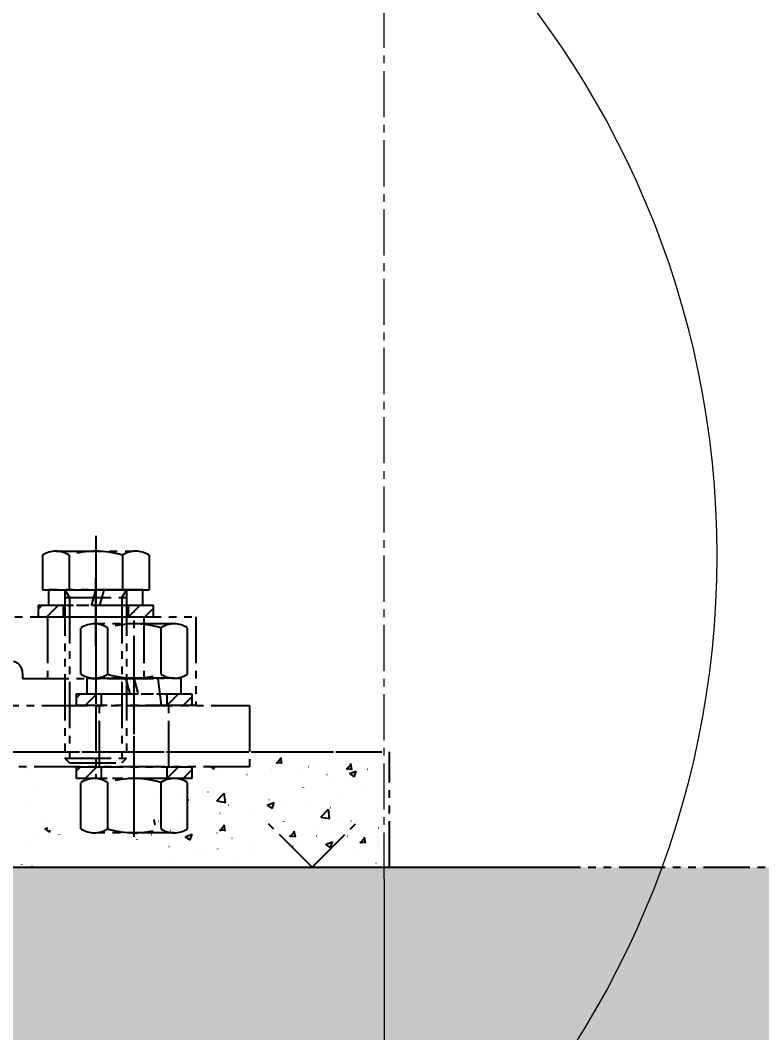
# Model space of a CAD drawing. Header units: millimetres. Extents: x -50460 to 50460, y -35640 to 35640.
# Drawn here: x 29426.4 to 29619.2, y 20421.4 to 20684.6 of the extents above; entities that cross this region are included whole.
import ezdxf

# ---------------------------------------------------------------- set-up
doc = ezdxf.new("R2010")
doc.units = ezdxf.units.MM
doc.linetypes.add('双点画线', pattern=[22, 12, -2, 2, -2, 2, -2])
doc.linetypes.add('点画线', pattern=[18, 12, -2, 2, -2])
doc.layers.get('0').update_dxf_attribs({"lineweight": 35})
for name, color, linetype, lineweight in [('7', 30, '双点画线', 18), ('EB0', 7, 'Continuous', 15), ('中心线层', 1, '点画线', 18), ('剖面线层', 6, 'Continuous', 18), ('尺寸线层', 4, 'Continuous', 18), ('细实线层', 3, 'Continuous', 18)]:
    doc.layers.add(name, color=color, linetype=linetype, lineweight=lineweight)
doc.styles.get("Standard").update_dxf_attribs({"font": ''})
doc.styles.get('Standard').set_extended_font_data('宋体')
doc.dimstyles.new('AM_DEMATIC$0', dxfattribs={"dimscale": 120, "dimtxt": 3, "dimasz": 1.5, "dimexe": 1, "dimexo": 0, "dimgap": 1, "dimtad": 1, "dimdsep": 46, "dimtxsty": 'Standard', "dimblk": '_CAXARROW', "dimcen": 0, "dimdle": 3, "dimclrd": 256, "dimclre": 256, "dimclrt": 2, "dimadec": 0, "dimazin": 2, "dimtfac": 0.7071067811865475, "dimtdec": 3, "dimtmove": 0, "dimatfit": 3, "dimfxl": 1, "dimfrac": 2, "dimtolj": 1, "dimlwd": 18, "dimarcsym": 0})

# ---------------------------------------------------------------- blocks, each defined once
blk = doc.blocks.new('*X651')
at = {"layer": '剖面线层', "linetype": 'Continuous', "lineweight": 18}
h = blk.add_hatch(dxfattribs=at)
h.set_pattern_fill('AR-CONC', color=256, scale=2, style=0)
h.set_pattern_definition([(50, (0, 0), (364.3693379920079, -31.87817107780614), [38.1, -419.1]), (355, (0, 0), (-70.48565195133396, 382.11328576436), [30.48, -335.28]), (100.451, (30.364, -2.6565), (293.8850033319186, 350.2333756405837), [32.38, -356.18]), (46.1842, (0, 101.6), (542.1580817842598, -84.0846558654543), [57.15, -628.65]), (96.6356, (45.1798, 94.593), (474.8084689324743, 494.8511117800984), [48.57, -534.27]), (351.1840000000001, (0, 101.6), (474.8092116278674, 494.8502357211958), [45.72, -502.92]), (21, (50.8, 76.2), (303.2297596707666, -204.5310370335249), [38.1, -419.1]), (326, (50.8, 76.2), (123.6040566952945, 368.3759322446384), [30.48, -335.28]), (71.4514, (76.069, 59.1558), (426.8329815402489, 163.8457154321148), [32.38, -356.18]), (37.50000000000001, (0, 0), (6.177206501183633, 169.1100777463062), [0, -331.216, 0, -340.36, 0, -336.55]), (7.499999999999999, (0, 0), (133.6393250206115, 200.361149636239), [0, -194.056, 0, -323.596, 0, -128.27]), (-32.5, (-113.284, 0), (271.1811903337428, -11.45748798534692), [0, -127, 0, -396.24, 0, -525.78]), (-42.5, (-164.084, 0), (296.2583627720361, 50.85298206666603), [0, -165.1, 0, -263.144, 0, -373.38])])
h.paths.add_polyline_path([(-14158.30703847496, -200), (-14158.30703847496, -50.59028300460341), (-14158.30703847496, 0), (2421.692961525172, 0), (2421.692961525172, -200)], flags=0)
at = {"layer": '7', "linetype": '双点画线', "lineweight": 25}
blk.add_line((-14158.30703847496, 0), (2421.692961525172, 0), dxfattribs=at)
blk = doc.blocks.new('*X667')
at = {"layer": '7', "linetype": '双点画线', "lineweight": 25}
for p, q in [((75, 86.14999957531472), (75, 23.14999957531472)), ((64.60769515458378, 82.14999957531472), (85.39230484541622, 82.14999957531472)), ((61.14359353945474, 81.12825016146599), (61.14359353945474, 72.14999957531472)), ((68.07179676972737, 81.12825016146599), (68.07179676972737, 72.14999957531472)), ((75, 79.99757130484795), (75, 58.69943262291781)), ((81.92820323027263, 81.12825016146599), (81.92820323027263, 72.14999957531472)), ((88.85640646054526, 81.12825016146599), (88.85640646054526, 72.14999957531472)), ((75, 57.54999957531254), (75, 75.54999957531254)), ((75, 65.04999957531254), (75, 75.14999957531472)), ((61.14359353945474, 72.14999957531472), (88.85640646054526, 72.14999957531472)), ((87.19999999999709, 72.14999957531472), (62.80000000000291, 72.14999957531472)), ((62.80000000000291, 68.04999957531254), (62.80000000000291, 72.14999957531472)), ((67, 72.14999957531472), (83, 72.14999957531472)), ((67, 72.14999957531472), (68.19999999999709, 70.14999957531472)), ((67, 72.14999957531472), (67, 28.34999957531545)), ((74.08101014103158, 68.58057861777343), (75.03743360404042, 72.14999957531472)), ((76.06115808492177, 68.04999957531254), (77.15974977388396, 72.14999957531472)), ((83, 72.14999957531472), (81.80000000000291, 70.14999957531472)), ((83, 72.14999957531472), (83, 28.34999957531545)), ((87.19999999999709, 68.04999957531254), (87.19999999999709, 72.14999957531472)), ((67, 70.14999957531472), (83, 70.14999957531472)), ((68.19999999999709, 70.14999957531472), (68.19999999999709, 27.14999957531472)), ((73.93884191507823, 68.04999957531254), (74.08101014103158, 68.58057861777343)), ((75, 70.07114860947331), (75, 42.50076767699647)), ((81.80000000000291, 70.14999957531472), (81.80000000000291, 27.14999957531472)), ((90, 68.04999957531254), (60, 68.04999957531254)), ((60, 68.04999957531254), (60, 65.04999957531254)), ((60.00000000029104, 67.02056232409814), (61.02943725162186, 68.04999957542896)), ((62.27207793894922, 65.04999957560358), (65.2720779387164, 68.04999957542896)), ((87.19999999999709, 68.04999957531254), (62.80000000000291, 68.04999957531254)), ((66.5, 68.04999957531254), (66.5, 65.04999957531254)), ((83.5, 65.04999957531254), (83.5, 68.04999957531254)), ((83.50000000011642, 65.06471820123988), (86.48528137407266, 68.04999957525433)), ((85, 48.12825058615272), (85, 66.25)), ((87.72792206140002, 65.04999957537075), (89.99999999994179, 67.32207751397073)), ((90, 65.04999957531254), (90, 68.04999957531254)), ((35.99041606974788, 65.04999957531254), (100.9904147956986, 65.04999957531254)), ((60, 65.04999957531254), (90, 65.04999957531254)), ((62.5, 65.04999957531254), (62.5, 49.04999993294041)), ((95.39230484541622, 63.25), (74.60769515458378, 63.25)), ((87.5, 65.04999957531254), (87.5, 49.04999993294041)), ((100.9904147956986, 65.04999957531254), (100.9904147956986, 42.04999999999563)), ((71.14359353945474, 50.17174941385019), (71.14359353945474, 62.22825058615126)), ((78.07179676972737, 62.22825058615126), (78.07179676972737, 50.17174941385019)), ((91.92820323027263, 62.22825058615126), (91.92820323027263, 50.17174941385019)), ((98.85640646054526, 50.17174941385019), (98.85640646054526, 62.22825058615126)), ((55.99041562271304, 50.53137171963681), (55.99041562271304, 49.04999993294041)), ((85, 34.54999999999927), (85, 52.54999999999927)), ((85, 42.04999999999927), (85, 52.15000000000146)), ((85, 22.03450885701386), (85, 50.39824813190353)), ((55.99041562271304, 49.04999993294041), (91.25837241701083, 49.04999993294041)), ((72.80000000000291, 49.15000000000146), (97.19999999999709, 49.15000000000146)), ((72.80000000000291, 45.04999999999927), (72.80000000000291, 49.15000000000146)), ((95.39230484541622, 49.15000000000146), (74.60769515458378, 49.15000000000146)), ((83.93884191507823, 45.04999999999927), (82.84025022611604, 49.15000000000146)), ((85.91898985896842, 45.58057904246016), (84.96256639595958, 49.15000000000146)), ((92.06666113980464, 42.04999999999563), (91.25836691097356, 49.05000946968357)), ((97.19999999999709, 45.04999999999927), (97.19999999999709, 49.15000000000146)), ((70, 45.04999999999927), (100, 45.04999999999927)), ((70, 42.04999999999927), (70, 45.04999999999927)), ((70, 44.02056274843562), (71.02943725168006, 45.0500000001739)), ((72.27207793854177, 42.04999999988286), (75.27207793859998, 45.04999999994106)), ((72.80000000000291, 45.04999999999927), (97.19999999999709, 45.04999999999927)), ((76.5, 42.04999999999927), (76.5, 45.04999999999927)), ((86.06115808492177, 45.04999999999927), (85.91898985896842, 45.58057904246016)), ((93.5, 45.04999999999927), (93.5, 42.04999999999927)), ((93.50000000017462, 42.06471862598482), (96.48528137401445, 45.04999999988286)), ((100, 45.04999999999927), (100, 42.04999999999927)), ((97.7279220612836, 42.04999999994106), (99.99999999982538, 44.32207793848283)), ((-115, 42.04999999999563), (115, 42.04999999999927)), ((100, 42.04999999999927), (70, 42.04999999999927)), ((76, 26.04999999999927), (76, 42.04999999999927)), ((100.9904147956986, 42.04999999999563), (92.06666113980464, 42.04999999999563)), ((94, 26.04999999999927), (94, 42.04999999999927)), ((115, 42.04999999999927), (115, 26.04999999999927)), ((85, 15.54999999999927), (85, 33.54999999999927)), ((-148.6353144765162, 30.00000009739597), (151.3646855234838, 30.00000009739961)), ((-139.2440376815503, 30), (139.2440376815503, 30)), ((151.3646855234838, 9.739960660226643e-08), (151.3646855234838, 30.00000009739597)), ((68.19999999999709, 27.14999957531472), (67, 28.34999957531545)), ((67, 28.34999957531545), (83, 28.34999957531545)), ((68.19999999999709, 27.14999957531472), (81.80000000000291, 27.14999957531472)), ((81.80000000000291, 27.14999957531472), (83, 28.34999957531545)), ((121.8612969860842, 27.24057641190302), (123.3794977059879, 27.10775105995708)), ((121.9597348007665, 26.95773701793587), (123.1842451972188, 28.41705168207773)), ((123.3631971470895, 26.92111082651172), (123.0695080760779, 28.51325102265037)), ((129.7119206325151, 27.53808744995331), (129.733342775231, 27.52444003989876)), ((139.8328221610864, 26.76171283348231), (139.8515490054269, 26.7445528422104)), ((140.1781434388395, 25.36383278937137), (141.4026538352919, 26.82314745351323)), ((141.5816043960949, 25.32719229167196), (141.2879153250833, 26.91933248781061)), ((146.398647998838, 28.3238271784212), (146.423830698317, 28.32714254370148)), ((115, 26.04999999999927), (-115, 26.04999999999563)), ((56.41382079536561, 25.84293192995028), (56.43524293809605, 25.82928451989937)), ((57.09423691610573, 25.70503834986084), (57.11941961558477, 25.70835371514477)), ((70, 26.04999999999927), (100, 26.04999999999927)), ((70, 23.04999999999927), (70, 26.04999999999927)), ((70, 25.02056274843562), (71.02943725168006, 26.0500000001739)), ((72.27207793854177, 23.04999999988286), (75.27207793859998, 26.04999999994106)), ((76.5, 23.04999999999927), (76.5, 26.04999999999927)), ((85, 7.928250586155627), (85, 26.05000000000291)), ((93.5, 26.04999999999927), (93.5, 23.04999999999927)), ((93.50000000017462, 23.06471862598482), (96.48528137401445, 26.04999999988286)), ((97.7279220612836, 23.04999999994106), (99.99999999982538, 25.32207793848283)), ((100, 26.04999999999927), (100, 23.04999999999927)), ((104.8814072325622, 26.05000009783544), (105.6961702571862, 25.50043549852489)), ((105.6961863941251, 25.50035601129275), (105.8806133004691, 26.05000009766081)), ((107.7417629675765, 23.93532098220749), (107.7604898119316, 23.91816099093194)), ((114.30329751299, 24.0983941260165), (114.328480212469, 24.10170949129679)), ((120.5524889204971, 25.70796343547772), (120.5726400953426, 25.72342597577517)), ((120.6871118308773, 24.93883922510213), (120.7122945303563, 24.94215459038242)), ((122.766679546985, 26.28373643224768), (122.7854063913401, 26.26657644097577)), ((128.7998174339591, 23.81785415817649), (128.8199686088046, 23.83331669847394)), ((130.3320857312938, 26.20862412825591), (130.3572684307728, 26.21193949353983)), ((135.0888784561539, 24.11258752689901), (135.1103005988698, 24.09894011684446)), ((140.0797056247975, 25.64667218853356), (141.5979063446866, 25.51384683658762)), ((140.9358046351845, 24.31841698721473), (142.7142753476655, 25.00110793109707)), ((140.9358046812122, 24.31841699028519), (142.1992579417856, 23.46620700539643)), ((142.1992721331771, 23.46609896569862), (142.7142907677771, 25.00099944475733)), ((145.5700348684186, 25.50055366114975), (145.5914570111345, 25.48690625109884)), ((100, 23.04999999999927), (70, 23.04999999999927)), ((71.14359353945474, 9.971749413849466), (71.14359353945474, 22.02825058615417)), ((95.39230484541622, 23.05000000000291), (74.60769515458378, 23.05000000000291)), ((78.07179676972737, 22.02825058615417), (78.07179676972737, 9.971749413849466)), ((91.92820323027263, 22.02825058615417), (91.92820323027263, 9.971749413849466)), ((98.23673524544574, 21.98319107585121), (98.26191794492479, 21.9865064411315)), ((98.85640646054526, 9.971749413849466), (98.85640646054526, 22.02825058615417)), ((137.047145947392, 21.92774488090436), (137.0672971222375, 21.94320742120181)), ((58.58456116003799, 20.63095272978535), (58.60328800439311, 20.61379273851344)), ((90.8991147208435, 19.39114317624626), (90.91926589568902, 19.40660571654007)), ((104.1595406448178, 19.62115128304504), (104.1809627875336, 19.60750387299049)), ((106.4288649516675, 17.21006356604994), (108.4072327356116, 19.27194793754461)), ((108.6878662425006, 16.85964423379846), (108.4072423570469, 19.27187740512454)), ((128.8716308067087, 20.68957927711017), (128.8903576510638, 20.67241928583462)), ((145.2944744608685, 20.03763560359221), (145.3146256356995, 20.05309814388602)), ((56.4964108591812, 16.48797312029274), (56.52159355866024, 16.49128848557302)), ((96.78057161319884, 17.86318742583899), (96.79929845755396, 17.84602743456344)), ((99.14644323433458, 17.50103389891228), (99.1665944091801, 17.51649643920609)), ((106.4288649550435, 17.21006359474632), (108.6878585080849, 16.85971501505992)), ((109.536498468442, 16.19565135999073), (109.5579206111724, 16.18200394993619)), ((119.5941560854553, 16.12612566060852), (121.3726267979364, 16.80881660449086)), ((119.594156123494, 16.12612566474127), (120.8576093840675, 15.27391567984887)), ((120.0176548806485, 17.58361749414325), (120.0390770233789, 17.56997008409235)), ((120.8576173672045, 15.27382434927131), (121.3726360017899, 16.80872482833001)), ((123.3504453564674, 16.15111379958034), (123.3756280559464, 16.15442916486427)), ((129.7342596743692, 16.99155889866597), (129.7594423738483, 16.9948742639499)), ((139.3792335747858, 18.26134380182339), (139.4044162742648, 18.26465916710367)), ((107.2838830889377, 14.03591074941869), (107.3090657884168, 14.03922611469898)), ((107.3937717477529, 15.61092462165107), (107.4139229225984, 15.62638716194851)), ((115.6411002612149, 13.72081534435347), (115.6612514360604, 13.73627788465092)), ((133.536787586796, 13.005880602057), (135.5151553707401, 15.06776497355168)), ((135.7957850957027, 12.65544433737159), (135.5151612102491, 15.06767750869767)), ((135.9614576874301, 15.49149406511424), (135.9828798301605, 15.47784665506333)), ((61.03415318540647, 12.91196624380973), (61.05430436025199, 12.92742878410718)), ((90.22109198402904, 12.43885359133128), (90.27171180173173, 12.49917994093266)), ((90.45065160255763, 11.00326499300354), (90.2210919844365, 12.24774812662508)), ((90.22109198408725, 11.21139035125816), (90.4669643023517, 11.18987931073207)), ((91.25509487061936, 11.92568074717565), (91.2802775700984, 11.92899611245957)), ((97.63890918852121, 12.76612584626128), (97.66409188800026, 12.7694412115452)), ((107.2656100433378, 9.445961048237223), (108.4901204397902, 10.90527571237908)), ((108.6690588515485, 9.409346458163782), (108.3753697805369, 11.00148665429879)), ((131.2166026214109, 0), (119.21660262144, 12)), ((121.5247204128391, 11.3055674049574), (121.5434472571942, 11.28840741368185)), ((123.8884287746623, 11.83070606708134), (123.9085799494933, 11.84616860737515)), ((131.2166026214109, 0), (143.21660262144, 12)), ((133.5367875916127, 13.00588063849136), (135.795781144654, 12.65553205880497)), ((138.5908630269405, 11.78354380619567), (138.6095898712956, 11.76638381492012)), ((141.3384155110689, 12.06599414205994), (141.3598376537993, 12.05234673200903)), ((61.74941986218619, 9.968062830310373), (62.50827906293853, 10.2593615851074)), ((61.7494198812783, 9.968062832460419), (63.01287314185174, 9.11585284757166)), ((63.01287686219439, 9.115806778423575), (63.17403523137909, 9.59610407540822)), ((65.54355870267318, 8.540692793867493), (65.56874140215223, 8.54400815914778)), ((95.39230484541622, 8.950000000004366), (74.60769515458378, 8.950000000004366)), ((89.43366121938743, 8.479175553744426), (89.45238806374255, 8.462015562472516)), ((94.46527489293658, 9.666681327205879), (94.48669703565247, 9.653033917154971)), ((98.25250753572618, 7.933834334002313), (100.0309782482072, 8.616525277884648)), ((98.25250756579044, 7.933834339211899), (99.51596082636388, 7.081624354319501)), ((99.51596260126098, 7.081549732829444), (100.0309812358464, 8.61645021188815)), ((106.4998038334306, 8.957151954924484), (106.5185306777857, 8.939991963648936)), ((107.1671722211613, 9.728800439312181), (108.6853729410504, 9.595975087366241)), ((125.3855808598601, 8.134896215942717), (126.9037815797492, 8.002070863996778)), ((125.4840186813963, 7.852056819672725), (126.7085290778487, 9.311371483814582)), ((126.8874661005684, 7.815427923327661), (126.5937770295568, 9.407568119466305)), ((132.1357572881243, 9.94059678976555), (132.1559084629698, 9.956059330062999)), ((132.4094191079203, 8.114006784097), (132.4346018073993, 8.117322149380925)), ((138.7932334258221, 8.954451883182628), (138.8184161253012, 8.957767248466553)), ((140.3830858015135, 8.050487512558902), (140.403236976359, 8.065950052856351)), ((148.4382073262386, 10.22423678634004), (148.4633900257177, 10.22755215162033)), ((57.34260202589212, 5.652783702491433), (57.36132887024723, 5.635623711219523)), ((59.15974438477133, 7.700247694781865), (59.18492708425038, 7.703563060062152)), ((85.77613872574875, 7.241638411953318), (85.79628990059427, 7.257100952250767)), ((94.02346723916708, 5.35152913471029), (94.0436184140126, 5.366991675007739)), ((110.4090776996891, 7.574557898129569), (110.430499842405, 7.560910488075024)), ((116.3428568403906, 5.998803733931709), (116.3680395398696, 6.002119099215633)), ((126.2671919356217, 5.537024109369668), (126.2886140783376, 5.52337669931876)), ((127.6296716725483, 5.711410249816254), (127.6483985169034, 5.694250258544344)), ((134.7555952092662, 5.899605837708805), (136.5340659217472, 6.582296781594778)), ((134.7555952503753, 5.899605846065242), (136.0190485109488, 5.047395861176483)), ((136.019048340313, 5.047292687235313), (136.534066974913, 6.582193166294019)), ((143.6039894985588, 6.540991992573254), (145.1221902184625, 6.408166640627314)), ((143.7024273195129, 6.25815259106821), (144.9269377159653, 7.717467255210067)), ((145.1058733495738, 6.221509388487902), (144.8121842785622, 7.813649584626546)), ((148.6304143150046, 6.160378235217649), (148.6505654898501, 6.175840775515098)), ((95.53861247911118, 2.885018398603279), (95.5573393234663, 2.867858407331369)), ((100.3140686220722, 3.888573731692304), (100.3392513215513, 3.891889096976229)), ((102.2707957526291, 3.461419857412693), (102.29094692746, 3.476882397710142)), ((106.6978829399741, 4.729018830777932), (106.7230656394531, 4.732334196061856)), ((115.7860355233279, 4.149057975075266), (115.8074576660438, 4.13541056502072)), ((142.2109947423451, 3.444900680260616), (142.2324168850755, 3.431253270209709)), ((-196.9880402761337, 0), (199.7174075539951, 0)), ((55.76004337891936, 0.6464924273823272), (55.78019455376489, 0.661954967679776)), ((58.43173849297455, 0.3617790260686888), (58.45316063570499, 0.3481316160177812)), ((63.44755328561587, 0.05862654735028627), (63.46628012997098, 0.04146655607837602)), ((110.5181242660619, 1.571310580140562), (110.5382754409075, 1.586773120434373)), ((141.4565669514122, 0.1667264576717571), (141.4817496508913, 0.1700418229556817)), ((147.5879525659839, 0.01940075720631285), (147.6093747087143, 0.005753347155405208)), ((147.8403812693141, 1.007171556757385), (147.8655639687931, 1.010486922041309))]:
    blk.add_line(p, q, dxfattribs=at)
for centre, radius, start, end in [((64.60769515458378, 75.76684354511963), 6.383156030192955, 57.13276776348299, 122.8672322364617), ((75, 58.14999957531472), 24.00000000000005, 73.2213451191112, 106.7786548810318), ((85.39230484541622, 75.76684354511963), 6.383156030192955, 57.13276776348305, 122.8672322364615), ((74.60769515458378, 56.86684396980854), 6.383156030192955, 57.13276776348302, 122.8672322364616), ((85, 39.25), 24.00000000000006, 73.22134511911125, 106.7786548810315), ((95.39230484541622, 56.86684396980854), 6.383156030192944, 57.13276776348295, 122.8672322364609), ((52.99041562271304, 50.53137181575585), 3, 0, 76.99999711449394), ((74.60769515458378, 55.53315603019291), 6.383156030192955, 237.132767763483, 302.8672322364606), ((85, 73.15000000000146), 24.00000000000006, 253.2213451191111, 286.7786548810311), ((95.39230484541622, 55.53315603019291), 6.383156030192955, 237.1327677634832, 302.8672322364608), ((74.60769515458378, 16.66684396981145), 6.383156030192983, 57.13276776348291, 122.8672322364615), ((85, -0.9499999999970896), 24.00000000000005, 73.22134511911118, 106.7786548810316), ((95.39230484541622, 16.66684396981145), 6.383156030192983, 57.13276776348288, 122.8672322364614), ((74.60769515458378, 15.33315603019582), 6.38315603019297, 237.132767763483, 302.8672322364617), ((85, 32.95000000000437), 24.00000000000007, 253.2213451191111, 286.7786548810312), ((95.39230484541622, 15.33315603019582), 6.383156030192944, 237.1327677634832, 302.8672322364616)]:
    blk.add_arc(centre, radius, start, end, dxfattribs=at)
blk = doc.blocks.new('*X666')
at = {"layer": 'EB0'}
blk.add_blockref('*X667', (0, 7.275957614183426e-12), dxfattribs=at)
blk = doc.blocks.new('*X712')
at = {"layer": '尺寸线层', "linetype": 'Continuous', "lineweight": 18, "transparency": 16777216}
for points in [[(29521.06310700117, 17686.9235606421), (29701.06310700117, 17709.4235606421), (29701.06310700117, 17664.4235606421)], [(33071.06310700115, 17686.9235606421), (32891.06310700115, 17709.4235606421), (32891.06310700115, 17664.4235606421)]]:
    blk.add_hatch(color=256, dxfattribs=at).paths.add_polyline_path(points, flags=0)
at = {"layer": '尺寸线层', "transparency": 16777216}
for p, q in [((29521.06310700117, 20461.44460688288), (29521.06310700117, 17566.9235606421)), ((33071.06310700115, 20461.44460688288), (33071.06310700115, 17566.9235606421))]:
    blk.add_line(p, q, dxfattribs=at)
at = {"layer": '尺寸线层', "linetype": 'Continuous', "lineweight": 18, "transparency": 16777216}
blk.add_line((29521.06310700117, 17686.9235606421), (33071.06310700115, 17686.9235606421), dxfattribs=at)
at = {"layer": '尺寸线层', "color": 2, "transparency": 16777216, "insert": (31309.06310750116, 17986.92356064211), "char_height": 360.0000000000001, "width": 1936, "attachment_point": 5, "line_spacing_factor": 1.37}
blk.add_mtext('3550', dxfattribs=at)
blk = doc.blocks.new('_CAXARROW')
blk.add_hatch(color=0).paths.add_polyline_path([(0, 0), (-1, 0.125), (-1, -0.125)], flags=0)
blk = doc.blocks.new('*X715')
at = {"layer": '尺寸线层', "linetype": 'Continuous', "lineweight": 18, "transparency": 16777216}
for points in [[(28896.06310700117, 19488.91433521855), (29076.06310700117, 19511.41433521855), (29076.06310700117, 19466.41433521855)], [(30146.06310700117, 19488.91433521855), (29966.06310700117, 19511.41433521855), (29966.06310700117, 19466.41433521855)]]:
    blk.add_hatch(color=256, dxfattribs=at).paths.add_polyline_path(points, flags=0)
at = {"layer": '尺寸线层', "transparency": 16777216}
for p, q in [((28896.06310700117, 21939.44460688287), (28896.06310700117, 19368.91433521855)), ((30146.06310700117, 21939.44460688287), (30146.06310700117, 19368.91433521855))]:
    blk.add_line(p, q, dxfattribs=at)
at = {"layer": '尺寸线层', "linetype": 'Continuous', "lineweight": 18, "transparency": 16777216}
blk.add_line((28896.06310700117, 19488.91433521855), (30146.06310700117, 19488.91433521855), dxfattribs=at)
at = {"layer": '尺寸线层', "color": 2, "transparency": 16777216, "insert": (29534.06310750116, 19788.91433521856), "char_height": 360.0000000000001, "width": 1880, "attachment_point": 5, "line_spacing_factor": 1.37}
blk.add_mtext('1250', dxfattribs=at)
blk = doc.blocks.new('*X716')
at = {"layer": '尺寸线层', "linetype": 'Continuous', "lineweight": 18, "transparency": 16777216}
for points in [[(29521.06310700117, 18578.15995013993), (29701.06310700117, 18600.65995013993), (29701.06310700117, 18555.65995013993)], [(30671.06310700121, 18578.15995013993), (30491.06310700121, 18600.65995013993), (30491.06310700121, 18555.65995013993)]]:
    blk.add_hatch(color=256, dxfattribs=at).paths.add_polyline_path(points, flags=0)
at = {"layer": '尺寸线层', "transparency": 16777216}
for p, q in [((30671.06310700121, 21162.18193107477), (30671.06310700121, 18458.15995013993)), ((29521.06310700117, 20461.44460688288), (29521.06310700117, 18458.15995013993))]:
    blk.add_line(p, q, dxfattribs=at)
at = {"layer": '尺寸线层', "linetype": 'Continuous', "lineweight": 18, "transparency": 16777216}
blk.add_line((29521.06310700117, 18578.15995013993), (30671.06310700121, 18578.15995013993), dxfattribs=at)
at = {"layer": '尺寸线层', "color": 2, "transparency": 16777216, "insert": (30109.06310750119, 18878.15995013994), "char_height": 360.0000000000001, "width": 1880, "attachment_point": 5, "line_spacing_factor": 1.37}
blk.add_mtext('1150', dxfattribs=at)
blk = doc.blocks.new('*X717')
at = {"layer": '尺寸线层', "linetype": 'Continuous', "lineweight": 18, "transparency": 16777216}
for points in [[(28371.06310700121, 18578.15995013993), (28551.06310700121, 18600.65995013993), (28551.06310700121, 18555.65995013993)], [(29521.06310700117, 18578.15995013993), (29341.06310700117, 18600.65995013993), (29341.06310700117, 18555.65995013993)]]:
    blk.add_hatch(color=256, dxfattribs=at).paths.add_polyline_path(points, flags=0)
at = {"layer": '尺寸线层', "transparency": 16777216}
for p, q in [((28371.06310700121, 21162.18193107477), (28371.06310700121, 18458.15995013993)), ((29521.06310700117, 20461.44460688288), (29521.06310700117, 18458.15995013993))]:
    blk.add_line(p, q, dxfattribs=at)
at = {"layer": '尺寸线层', "linetype": 'Continuous', "lineweight": 18, "transparency": 16777216}
blk.add_line((28371.06310700121, 18578.15995013993), (29521.06310700117, 18578.15995013993), dxfattribs=at)
at = {"layer": '尺寸线层', "color": 2, "transparency": 16777216, "insert": (28959.06310750118, 18878.15995013993), "char_height": 360.0000000000001, "width": 1880, "attachment_point": 5, "line_spacing_factor": 1.37}
blk.add_mtext('1150', dxfattribs=at)
blk = doc.blocks.new('*X1181')
at = {"layer": '细实线层', "color": 0}
blk.add_circle((0, 0), 236.4205401823519, dxfattribs=at)

msp = doc.modelspace()

# ---------------------------------------------------------------- linework, layer by layer
at = {"layer": '中心线层', "linetype": '点画线', "lineweight": 18}
msp.add_line((29521.06310700117, 20461.44460688288), (29521.06310700117, 27717.44460688288), dxfattribs=at)

# ---------------------------------------------------------------- block references
at = {"layer": '尺寸线层'}
for name, p in [('*X666', (29371.06310700117, 20464.44460688287)), ('*X1181', (29371.06310700123, 20545.43573237992)), ('*X651', (40704.37014547601, 20464.44460688288))]:
    msp.add_blockref(name, p, dxfattribs=at)

# ---------------------------------------------------------------- dimensions: what is measured, and where the dimension line sits
for base, p1, p2, picture, middle in [((30146.06310700117, 19488.91433521855), (28896.06310700117, 21939.44460688287), (30146.06310700117, 21939.44460688287), '*X715', (29521.06310700117, 19488.91433521855)), ((29521.06310700117, 18578.15995013993), (28371.06310700121, 21162.18193107477), (29521.06310700117, 20461.44460688288), '*X717', (28946.06310700119, 18578.15995013993)), ((30671.06310700121, 18578.15995013993), (29521.06310700117, 20461.44460688288), (30671.06310700121, 21162.18193107477), '*X716', (30096.06310700119, 18578.15995013993)), ((33071.06310700115, 17686.9235606421), (29521.06310700117, 20461.44460688288), (33071.06310700115, 20461.44460688288), '*X712', (31296.06310700116, 17686.9235606421))]:
    dim = msp.add_linear_dim(base=base, p1=p1, p2=p2, dimstyle='AM_DEMATIC$0', override={"dimsah": 1, "dimtfill": 1, "dimtzin": 8}, dxfattribs=at)
    dim.commit()
    dim.dimension.update_dxf_attribs({"geometry": picture, "text_midpoint": middle})

doc.saveas('drawing.dxf')
